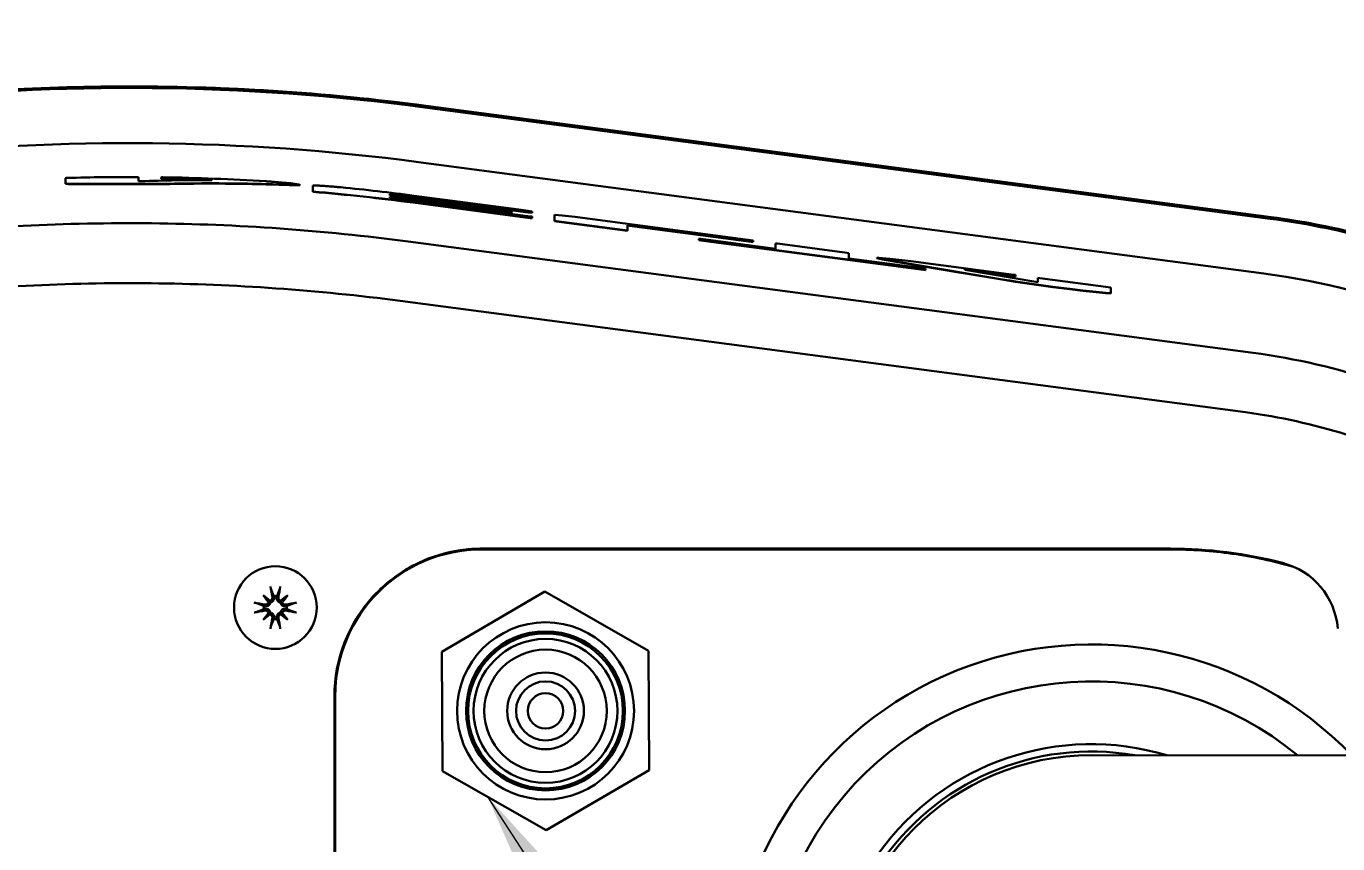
# Model space of a CAD drawing. Header units: millimetres. Extents: x 14 to 2348, y 26 to 1654.
# Drawn here: x 574.4 to 663.3, y 1417 to 1472.3 of the extents above; entities that cross this region are included whole.
import ezdxf

# ---------------------------------------------------------------- set-up
doc = ezdxf.new("R2010")
doc.units = ezdxf.units.MM
doc.header["$LTSCALE"] = 4
for name, color, linetype, lineweight in [('可見邊線(ISO)', 7, 'Continuous', 30), ('標註(ISO)', 7, 'Continuous', 9), ('符號(ISO)', 7, 'Continuous', 9)]:
    doc.layers.add(name, color=color, linetype=linetype, lineweight=lineweight)
doc.styles.add('temp', font='')
doc.styles.get('temp').set_extended_font_data('PMingLiU')
doc.dimstyles.new('工研院N500', dxfattribs={"dimscale": 4, "dimtxt": 3, "dimasz": 2.5, "dimexe": 1, "dimexo": 1, "dimgap": 0.762, "dimtad": 1, "dimdec": 3, "dimrnd": 1e-08, "dimdsep": 46, "dimtxsty": 'temp', "dimcen": 0.09, "dimdle": 10, "dimclrd": 1, "dimclre": 1, "dimclrt": 7, "dimazin": 2, "dimtfac": 0.666667, "dimtdec": 3, "dimtmove": 0, "dimatfit": 3, "dimfxl": 1, "dimtolj": 1, "dimlwd": 15, "dimlwe": 15, "dimarcsym": 0})
doc.dimstyles.new('工研院N500$7', dxfattribs={"dimscale": 4, "dimtxt": 3, "dimasz": 2.5, "dimexe": 1, "dimexo": 1, "dimgap": 0.762, "dimtad": 1, "dimdec": 3, "dimrnd": 1e-08, "dimdsep": 46, "dimtxsty": 'temp', "dimcen": 0.09, "dimdle": 10, "dimclrd": 7, "dimclre": 1, "dimclrt": 7, "dimazin": 2, "dimtfac": 0.666667, "dimtdec": 3, "dimtmove": 0, "dimatfit": 3, "dimfxl": 1, "dimtolj": 1, "dimlwd": 9, "dimlwe": 15, "dimarcsym": 0})

# ---------------------------------------------------------------- blocks, each defined once
blk = doc.blocks.new('*D36')
at = {"layer": 'Defpoints', "color": 0, "linetype": 'Continuous', "transparency": 16777216}
for p in [(1077.991, 1572.207), (404.789, 1405.816), (1077.991, 1382.007)]:
    blk.add_point(p, dxfattribs=at)
at = {"layer": '標註(ISO)', "color": 1, "linetype": 'Continuous', "lineweight": 15, "transparency": 16777216}
for p, q in [((404.789, 1409.816), (404.789, 1576.207)), ((1077.991, 1386.007), (1077.991, 1576.207)), ((414.789, 1572.207), (1067.991, 1572.207))]:
    blk.add_line(p, q, dxfattribs=at)
at = {"layer": '標註(ISO)', "color": 1, "linetype": 'Continuous', "transparency": 16777216}
for points in [[(414.789, 1573.874), (414.789, 1570.54), (404.789, 1572.207)], [(1067.991, 1573.874), (1067.991, 1570.54), (1077.991, 1572.207)]]:
    blk.add_solid(points, dxfattribs=at)
at = {"layer": '標註(ISO)', "color": 7, "linetype": 'Continuous', "lineweight": 18, "transparency": 16777216, "insert": (724, 1591.04), "char_height": 12, "attachment_point": 1, "style": 'temp'}
blk.add_mtext('\\A1;\\f新細明體|b0|i0;\\H12.0000;(680)', dxfattribs=at)

msp = doc.modelspace()

# ---------------------------------------------------------------- linework, layer by layer
at = {"layer": '可見邊線(ISO)'}
for p, q in [((658.75999, 1459.40201), (601.46602, 1466.94617)), ((658.81317, 1459.40223), (601.51921, 1466.9464)), ((601.45235, 1466.84232), (658.74631, 1459.29816)), ((601.01635, 1463.13333), (658.31031, 1455.58917)), ((577.08946, 1461.67513), (577.08946, 1462.05442)), ((577.08946, 1461.67513), (577.08946, 1461.65512)), ((582.04246, 1462.12016), (582.04246, 1461.84081)), ((583.56646, 1462.01949), (583.56646, 1462.09931)), ((583.56646, 1462.01949), (583.56646, 1461.99948)), ((583.69346, 1462.01094), (583.69346, 1461.99093)), ((586.99546, 1461.91999), (586.99546, 1461.92332)), ((592.96463, 1461.59656), (592.96463, 1461.57649)), ((593.85346, 1461.14079), (593.85346, 1461.54796)), ((593.85346, 1461.14079), (593.85346, 1461.12071)), ((599.06046, 1460.96839), (599.06046, 1460.86791)), ((599.06046, 1460.77412), (599.06046, 1460.70377)), ((608.45846, 1459.72011), (600.70141, 1460.74152)), ((608.45846, 1459.74029), (600.70402, 1460.76135)), ((600.71661, 1460.85697), (607.82346, 1459.92118)), ((608.58546, 1459.34112), (600.65452, 1460.38542)), ((608.58546, 1459.3613), (600.65713, 1460.40526)), ((600.66972, 1460.50088), (608.58546, 1459.45857)), ((607.31546, 1459.67606), (600.67622, 1460.55028)), ((607.31546, 1459.69624), (600.67884, 1460.57012)), ((600.69099, 1460.66244), (607.31546, 1459.79016)), ((607.82346, 1459.92118), (608.45846, 1459.83085)), ((607.31546, 1459.79016), (607.31546, 1459.69624)), ((607.31546, 1459.69624), (607.31546, 1459.67606)), ((608.45846, 1459.83085), (608.71246, 1459.78399)), ((608.71246, 1459.71355), (608.45846, 1459.74029)), ((608.45846, 1459.74029), (608.45846, 1459.72011)), ((608.71246, 1459.69337), (608.45846, 1459.72011)), ((608.58546, 1459.45857), (608.71246, 1459.4385)), ((608.71246, 1459.34793), (608.58546, 1459.3613)), ((608.58546, 1459.3613), (608.58546, 1459.34112)), ((608.71246, 1459.32775), (608.58546, 1459.34112)), ((608.71246, 1459.78399), (608.71246, 1459.71355)), ((608.71246, 1459.71355), (608.71246, 1459.69337)), ((608.71246, 1459.4385), (608.71246, 1459.34793)), ((608.71246, 1459.34793), (608.71246, 1459.32775)), ((610.23646, 1459.55648), (610.74446, 1459.51978)), ((610.23646, 1459.14726), (610.23646, 1459.55648)), ((610.36346, 1459.12718), (610.23646, 1459.14726)), ((610.23646, 1459.14726), (610.23646, 1459.12708)), ((610.36346, 1459.107), (610.23646, 1459.12708)), ((615.18946, 1458.49172), (610.36346, 1459.12718)), ((610.36346, 1459.12718), (610.36346, 1459.107)), ((615.18946, 1458.47154), (610.36346, 1459.107)), ((610.74446, 1459.51978), (611.63346, 1459.41614)), ((611.63346, 1459.41614), (612.14146, 1459.35261)), ((612.14146, 1459.35261), (623.19046, 1457.89773)), ((615.18946, 1458.85399), (615.18946, 1458.49172)), ((615.31646, 1458.84062), (615.18946, 1458.85399)), ((615.31646, 1458.82044), (615.18946, 1458.83381)), ((615.18946, 1458.49172), (615.18946, 1458.47154)), ((623.57146, 1457.75364), (615.31646, 1458.84062)), ((615.31646, 1458.84062), (615.31646, 1458.82044)), ((623.57146, 1457.73346), (615.31646, 1458.82044)), ((657.60224, 1450.21174), (600.30828, 1457.7559)), ((620.01546, 1457.94347), (620.14246, 1457.93346)), ((620.01546, 1457.85961), (620.01546, 1457.94347)), ((620.14246, 1457.83953), (620.01546, 1457.85961)), ((620.01546, 1457.85961), (620.01546, 1457.83943)), ((620.14246, 1457.81936), (620.01546, 1457.83943)), ((620.14246, 1457.93346), (625.22121, 1457.26471)), ((635.25546, 1455.84954), (620.14246, 1457.83953)), ((620.14246, 1457.83953), (620.14246, 1457.81936)), ((635.25546, 1455.82936), (620.14246, 1457.81936)), ((623.19046, 1457.89773), (623.69846, 1457.81407)), ((623.69846, 1457.74027), (623.57146, 1457.75364)), ((623.57146, 1457.75364), (623.57146, 1457.73346)), ((623.69846, 1457.7201), (623.57146, 1457.73346)), ((623.69846, 1457.81407), (623.69846, 1457.74027)), ((623.69846, 1457.74027), (623.69846, 1457.7201)), ((625.22121, 1457.62364), (625.34946, 1457.61353)), ((625.22121, 1457.26471), (625.22121, 1457.62364)), ((625.34946, 1457.61353), (629.54255, 1457.0614)), ((629.54255, 1457.0614), (629.92146, 1457.00472)), ((629.92146, 1457.00472), (630.17546, 1456.9545)), ((630.17546, 1456.9545), (630.17546, 1456.61236)), ((630.17546, 1456.61236), (635.38246, 1455.92673)), ((632.08046, 1456.65), (632.20746, 1456.6534)), ((632.08046, 1456.63993), (632.08046, 1456.65)), ((632.46146, 1456.55958), (632.08046, 1456.63993)), ((632.08046, 1456.63993), (632.08046, 1456.61975)), ((632.46146, 1456.5394), (632.08046, 1456.61975)), ((632.20746, 1456.6534), (632.97262, 1456.58614)), ((637.66846, 1455.6794), (632.46146, 1456.55958)), ((632.46146, 1456.55958), (632.46146, 1456.5394)), ((637.66846, 1455.65922), (632.46146, 1456.5394)), ((632.97262, 1456.58614), (634.38614, 1456.42279)), ((634.38614, 1456.42279), (641.37114, 1455.50305)), ((635.38246, 1455.83617), (635.25546, 1455.84954)), ((635.25546, 1455.84954), (635.25546, 1455.82936)), ((635.38246, 1455.81599), (635.25546, 1455.82936)), ((635.38246, 1455.92673), (635.38246, 1455.83617)), ((635.38246, 1455.83617), (635.38246, 1455.81599)), ((640.58946, 1455.19079), (637.66846, 1455.6794)), ((637.66846, 1455.6794), (637.66846, 1455.65922)), ((640.58946, 1455.17061), (637.66846, 1455.65922)), ((638.04946, 1455.84726), (638.04946, 1455.8439)), ((641.35146, 1455.41247), (638.04946, 1455.84726)), ((638.04946, 1455.8439), (643.00246, 1455.00388)), ((641.35146, 1455.39229), (638.4931, 1455.76866)), ((641.47846, 1455.3991), (641.35146, 1455.41247)), ((641.35146, 1455.41247), (641.35146, 1455.39229)), ((641.47846, 1455.37892), (641.35146, 1455.39229)), ((641.37114, 1455.50305), (641.47846, 1455.48608)), ((641.47846, 1455.48608), (641.47846, 1455.3991)), ((641.47846, 1455.3991), (641.47846, 1455.37892)), ((641.09746, 1455.10377), (640.58946, 1455.19079)), ((640.58946, 1455.19079), (640.58946, 1455.17061)), ((641.09746, 1455.08359), (640.58946, 1455.17061)), ((641.47846, 1455.04354), (641.09746, 1455.10377)), ((641.09746, 1455.10377), (641.09746, 1455.08359)), ((641.47846, 1455.02336), (641.09746, 1455.08359)), ((642.11251, 1454.94995), (641.47846, 1455.04354)), ((641.47846, 1455.04354), (641.47846, 1455.02336)), ((642.11251, 1454.92977), (641.47846, 1455.02336)), ((642.11251, 1454.94995), (642.11251, 1454.92977)), ((644.01846, 1454.68561), (642.11251, 1454.94995)), ((644.01846, 1454.66543), (642.11251, 1454.92977)), ((643.00246, 1455.28564), (643.12946, 1455.27227)), ((643.00246, 1455.00388), (643.00246, 1455.28564)), ((643.12946, 1455.27227), (647.95546, 1454.63681)), ((644.01846, 1454.68561), (644.01846, 1454.66543)), ((645.16146, 1454.53846), (644.01846, 1454.68561)), ((645.16146, 1454.51828), (644.01846, 1454.66543)), ((645.16146, 1454.53846), (645.16146, 1454.51828)), ((646.05046, 1454.43146), (645.16146, 1454.53846)), ((646.05046, 1454.41128), (645.16146, 1454.51828)), ((647.95546, 1454.63681), (647.95546, 1454.24771)), ((657.07198, 1446.18464), (599.77801, 1453.7288)), ((646.05046, 1454.43146), (646.05046, 1454.41128)), ((646.93946, 1454.33453), (646.05046, 1454.43146)), ((646.93946, 1454.31435), (646.05046, 1454.41128)), ((646.93946, 1454.33453), (646.93946, 1454.31435)), ((647.57446, 1454.27104), (646.93946, 1454.33453)), ((647.57446, 1454.25086), (646.93946, 1454.31435)), ((647.57446, 1454.27104), (647.57446, 1454.25086)), ((647.95546, 1454.24771), (647.57446, 1454.27104)), ((647.95546, 1454.22753), (647.57446, 1454.25086)), ((647.95546, 1454.24771), (647.95546, 1454.22753)), ((605.3037, 1436.94897), (651.9902, 1436.94897)), ((605.3037, 1436.8966), (651.99019, 1436.8966)), ((590.47628, 1433.79138), (590.87397, 1433.39368)), ((592.14611, 1433.79138), (591.74841, 1433.39368)), ((609.5822, 1434.03926), (602.60351, 1429.96113)), ((616.60331, 1430.03459), (609.5822, 1434.03926)), ((590.47628, 1432.12155), (590.87397, 1432.51925)), ((592.14611, 1432.12155), (591.74841, 1432.51925)), ((602.60351, 1429.96113), (602.64592, 1421.87834)), ((616.64572, 1421.9518), (616.60331, 1430.03459)), ((595.31119, 1411.45646), (595.31119, 1426.95646)), ((595.36356, 1411.45646), (595.36356, 1426.95646)), ((950.97047, 1422.77905), (646.63452, 1422.95646)), ((602.64592, 1421.87834), (609.66702, 1417.87367)), ((609.66702, 1417.87367), (616.64572, 1421.9518))]:
    msp.add_line(p, q, dxfattribs=at)
for centre, radius in [((591.31119, 1432.95646), 2.8), ((609.62461, 1425.95646), 6), ((609.62461, 1425.95646), 5.3865), ((609.62461, 1425.95646), 5.25), ((609.62461, 1425.95646), 4.875), ((609.62461, 1425.95646), 4.15), ((609.62461, 1425.95646), 2.6), ((609.62461, 1425.95646), 2), ((609.62461, 1425.95646), 1.2)]:
    msp.add_circle(centre, radius, dxfattribs=at)
for centre, radius, start, end in [((581.37529, 1314.36751), 153.8957, 82.4987546, 96.3161923), ((581.37529, 1314.36751), 153.79096, 82.4987546, 96.3161923), ((581.42843, 1314.36743), 153.896, 82.4987534, 90.2543599), ((581.42764, 1314.36765), 150.0498, 82.4987385, 96.3161921), ((581.42767, 1314.36764), 147.75381, 89.7615972, 91.6332391), ((581.42767, 1314.36764), 147.75381, 86.4103932, 89.1213408), ((581.42767, 1314.36764), 147.66069, 87.8390562, 89.1207867), ((581.42764, 1314.36764), 147.64068, 88.006622, 89.1206568), ((581.42767, 1314.36764), 147.2982, 82.4987498, 85.1608886), ((581.42764, 1314.36764), 147.27819, 82.4987393, 85.1602191), ((581.42767, 1314.36764), 147.75381, 82.4987498, 84.4340751), ((581.42767, 1314.36764), 147.65736, 82.4987498, 83.1415468), ((581.42764, 1314.36764), 147.63736, 82.4987392, 83.1406023), ((581.42767, 1314.36764), 147.5576, 82.4987498, 83.1368873), ((581.42767, 1314.36764), 147.46448, 82.4987498, 83.1325327), ((581.42764, 1314.36764), 147.44447, 82.4987392, 83.1315858), ((581.42767, 1314.36764), 147.39464, 82.4987498, 83.1292631), ((658.34517, 1431.13281), 5, 4.7245155, 75.5747997), ((591.31119, 1432.95646), 0.7858, 82.104465, 97.895535), ((591.31119, 1432.95646), 0.7858, 172.104465, 187.895535), ((591.31119, 1432.95646), 0.7858, 352.104465, 7.895535), ((591.31119, 1432.95646), 0.7858, 262.104465, 277.895535), ((646.62461, 1405.95646), 24.5, 43.9044394, 316.0287597), ((646.62461, 1405.95646), 22, 50.5660308, 309.3671683), ((646.62461, 1405.95646), 17.75, 73.2514497, 286.6817494), ((646.62461, 1405.95646), 17.25, 80.2000986, 279.7331004), ((646.62461, 1405.95646), 17, 89.9665995, 269.9665995)]:
    msp.add_arc(centre, radius, start, end, dxfattribs=at)
for centre, major_axis, ratio, start_param, end_param in [((585.30227, 1314.36764), (147.96554, 0.02659), 0.99965708, 1.62529049, 1.6261501), ((577.56286, 1314.36764), (147.59175, -0.02652), 0.9996571, 1.53975915, 1.54062003), ((587.1259, 1314.36764), (147.6624, 0.018), 0.99925513, 1.57155788, 1.60424684), ((589.18082, 1314.36764), (148.04119, 0.0133), 0.99862764, 1.60778157, 1.60864004), ((573.66694, 1314.36764), (148.18579, -0.01331), 0.99862769, 1.50317253, 1.50403151), ((573.66797, 1314.36764), (-148.16574, 0.01333), 0.99862765, 4.64476307, 4.64562216), ((655.07172, 1412.06612), (-25.02809, 12.23225), 0.86577099, 4.94562059, 5.22631504), ((591.66531, 1433.02533), (0.95193, -4.89517), 0.08715574, 4.41332035, 4.56725609), ((590.95708, 1433.02533), (0.95193, 4.89517), 0.08715574, 4.85752187, 5.01145761), ((591.24233, 1432.60235), (-4.89517, 0.95193), 0.08715574, 4.85752187, 5.01145761), ((591.86898, 1433.41932), (-3.15813, 3.80586), 0.17364818, 1.33077346, 1.45285674), ((590.84834, 1432.39868), (3.80586, -3.15813), 0.17364818, 1.68873592, 1.81081919), ((590.71739, 1433.40363), (-0.1297, -0.10762), 0.86822375, 1.8313258, 2.31493563), ((590.86403, 1433.55027), (-0.10762, -0.1297), 0.86822375, 0.82665702, 1.31026685), ((591.77404, 1432.39868), (3.80586, 3.15813), 0.17364818, 1.33077346, 1.45285674), ((591.75835, 1433.55027), (-0.10762, 0.1297), 0.86822375, 1.8313258, 2.31493563), ((591.905, 1433.40363), (-0.1297, 0.10762), 0.86822375, 0.82665702, 1.31026685), ((590.75341, 1433.41932), (-3.15813, -3.80586), 0.17364818, 1.68873592, 1.81081919), ((591.38006, 1432.60235), (-4.89517, -0.95193), 0.08715574, 4.41332035, 4.56725609), ((591.24233, 1433.31058), (4.89517, 0.95193), 0.08715574, 4.41332035, 4.56725609), ((591.86898, 1432.49361), (3.15813, 3.80586), 0.17364818, 1.68873592, 1.81081919), ((590.84834, 1433.51425), (-3.80586, -3.15813), 0.17364818, 1.33077346, 1.45285674), ((590.71739, 1432.5093), (0.1297, -0.10762), 0.86822375, 0.82665702, 1.31026685), ((590.86403, 1432.36266), (0.10762, -0.1297), 0.86822375, 1.8313258, 2.31493563), ((591.75835, 1432.36266), (0.10762, 0.1297), 0.86822375, 0.82665702, 1.31026685), ((591.77404, 1433.51425), (-3.80586, 3.15813), 0.17364818, 1.68873592, 1.81081919), ((591.905, 1432.5093), (0.1297, 0.10762), 0.86822375, 1.8313258, 2.31493563), ((590.75341, 1432.49361), (3.15813, -3.80586), 0.17364818, 1.33077346, 1.45285674), ((591.38006, 1433.31058), (4.89517, -0.95193), 0.08715574, 4.85752187, 5.01145761), ((591.66531, 1432.8876), (-0.95193, -4.89517), 0.08715574, 4.85752187, 5.01145761), ((590.95708, 1432.8876), (-0.95193, 4.89517), 0.08715574, 4.41332035, 4.56725609)]:
    msp.add_ellipse(centre, major_axis=major_axis, ratio=ratio, start_param=start_param, end_param=end_param, dxfattribs=at)
for points, knots in [([(590.67846, 1461.83157), (590.70941, 1461.82927), (590.74327, 1461.82677), (590.84938, 1461.81883), (590.87216, 1461.81711), (591.02616, 1461.80548), (591.138, 1461.79678), (591.48994, 1461.76967), (591.51295, 1461.76892), (591.86487, 1461.73588), (591.99077, 1461.72422), (592.18881, 1461.70617), (592.25156, 1461.70033), (592.39284, 1461.68536), (592.43242, 1461.67932), (592.5142, 1461.6669), (592.55776, 1461.66084), (592.72169, 1461.63898), (592.77637, 1461.62743), (592.91269, 1461.60745), (592.94215, 1461.60316), (592.98282, 1461.59364), (592.94174, 1461.59367), (592.86091, 1461.59023), (592.87034, 1461.58764), (592.68002, 1461.58289), (592.06805, 1461.60612), (591.43772, 1461.62585), (591.25088, 1461.62771), (590.40418, 1461.64823), (590.04405, 1461.66021), (588.97215, 1461.68065), (588.53303, 1461.68616), (587.56897, 1461.69406), (587.33493, 1461.69529), (586.38333, 1461.69734), (585.81937, 1461.69217), (584.84282, 1461.67999), (584.77081, 1461.67898), (584.59953, 1461.67437), (584.55162, 1461.67227), (584.29765, 1461.6696), (584.15227, 1461.66932), (583.87171, 1461.66715), (583.81061, 1461.66613), (583.64437, 1461.66476), (583.58646, 1461.66533), (583.36917, 1461.66575), (583.22582, 1461.66285), (583.08927, 1461.66052), (583.07459, 1461.66029), (583.01621, 1461.65991), (582.98087, 1461.66033), (582.83184, 1461.66031), (582.7871, 1461.66022), (582.63156, 1461.66005), (582.54413, 1461.6599), (582.37812, 1461.65942), (582.2991, 1461.65913), (582.06406, 1461.658), (581.63749, 1461.65696), (581.51194, 1461.65638), (581.49199, 1461.65629), (581.45972, 1461.65613), (581.45017, 1461.65608), (581.4231, 1461.65594), (581.42047, 1461.65592), (581.4049, 1461.65585), (581.40133, 1461.65584), (581.3819, 1461.65582), (581.36427, 1461.65583), (581.25655, 1461.65584), (581.194, 1461.65568), (581.0721, 1461.65548), (580.96416, 1461.65517), (580.62839, 1461.65386), (580.60068, 1461.65365), (580.45348, 1461.6541), (580.37731, 1461.65446), (580.02251, 1461.65433), (579.80362, 1461.65369), (579.50625, 1461.65235), (579.45664, 1461.65196), (579.35233, 1461.65135), (579.35621, 1461.65162), (579.23638, 1461.65197), (579.1771, 1461.65199), (579.05531, 1461.65196), (578.98902, 1461.65194), (578.81849, 1461.65186), (578.73306, 1461.6517), (578.55239, 1461.65123), (578.52761, 1461.65124), (578.45542, 1461.65092), (578.43184, 1461.65073), (578.25954, 1461.64987), (578.23792, 1461.65253), (578.0367, 1461.65493), (577.99146, 1461.65527), (577.60448, 1461.65856), (577.5425, 1461.66106), (577.24021, 1461.67072), (577.18037, 1461.67239), (577.08946, 1461.67513)], [-0.769765196, -0.769765196, -0.769765196, -0.769765196, -0.769231971, -0.769231971, -0.768711335, -0.768711335, -0.767245162, -0.767245162, -0.764218805, -0.764218805, -0.762656274, -0.762656274, -0.761878908, -0.761878908, -0.760699855, -0.760699855, -0.759726037, -0.759726037, -0.757341035, -0.757341035, -0.756467179, -0.756467179, -0.754794677, -0.754794677, -0.752616313, -0.752616313, -0.744402347, -0.744402347, -0.732314639, -0.732314639, -0.71884472, -0.71884472, -0.708953962, -0.708953962, -0.702109099, -0.702109099, -0.68472641, -0.68472641, -0.67626056, -0.67626056, -0.669182098, -0.669182098, -0.662708676, -0.662708676, -0.657137032, -0.657137032, -0.649013433, -0.649013433, -0.633501827, -0.633501827, -0.63123084, -0.63123084, -0.626494559, -0.626494559, -0.624542455, -0.624542455, -0.622063818, -0.622063818, -0.619813582, -0.619813582, -0.615342826, -0.615342826, -0.614498922, -0.614498922, -0.613977756, -0.613977756, -0.613563612, -0.613563612, -0.612903903, -0.612903903, -0.611769406, -0.611769406, -0.606912697, -0.606912697, -0.586122505, -0.586122505, -0.545567919, -0.545567919, -0.508144207, -0.508144207, -0.448345684, -0.448345684, -0.426383491, -0.426383491, -0.391902963, -0.391902963, -0.368612159, -0.368612159, -0.352326666, -0.352326666, -0.336300747, -0.336300747, -0.318364263, -0.318364263, -0.305030288, -0.305030288, -0.221993942, -0.221993942, -0.198975454, -0.198975454, -0.067766425, -0.067766425, 0, 0, 0, 0]), ([(592.96462, 1461.57649), (592.96463, 1461.57618), (592.96429, 1461.57588), (592.95758, 1461.57329), (592.92717, 1461.57311), (592.88515, 1461.57109), (592.87335, 1461.56964), (592.85618, 1461.56761), (592.84841, 1461.56697), (592.82086, 1461.56636), (592.81311, 1461.56627), (592.79757, 1461.56619), (592.78996, 1461.56619), (592.77203, 1461.56627), (592.76147, 1461.56637), (592.72749, 1461.56677), (592.70212, 1461.56722), (592.60843, 1461.56918), (592.52699, 1461.57141), (592.18346, 1461.58143), (591.92059, 1461.59076), (591.47019, 1461.60455), (591.27476, 1461.6073), (590.61041, 1461.62304), (590.26013, 1461.63281), (589.31007, 1461.6563), (588.74505, 1461.6627), (588.36614, 1461.66735), (588.11365, 1461.6703), (587.36345, 1461.67491), (587.20322, 1461.67564), (586.91397, 1461.67611), (586.81546, 1461.6761), (586.61343, 1461.6758), (586.50984, 1461.67548), (586.19621, 1461.67411), (585.97954, 1461.67255), (585.44256, 1461.66761), (585.09161, 1461.66429), (584.52289, 1461.65407), (584.55857, 1461.65127), (584.11489, 1461.6489), (584.02561, 1461.64852), (583.81251, 1461.64632), (583.7553, 1461.64546), (583.64075, 1461.64508), (583.60462, 1461.64519), (583.55485, 1461.64535), (583.54819, 1461.64537), (583.51088, 1461.64549), (583.48397, 1461.64554), (583.42651, 1461.64536), (583.40267, 1461.64516), (583.34795, 1461.6445), (583.32319, 1461.64406), (583.22735, 1461.64251), (583.16063, 1461.6417), (583.08061, 1461.64038), (583.06467, 1461.64016), (583.02271, 1461.64003), (583.00275, 1461.64009), (582.75516, 1461.64076), (582.54111, 1461.64001), (582.22145, 1461.63887), (581.64609, 1461.63638), (581.15081, 1461.63558), (580.77798, 1461.63444), (580.65276, 1461.63382), (580.58257, 1461.6337), (580.38545, 1461.63431), (580.25242, 1461.63451), (580.06881, 1461.63417), (579.48294, 1461.63204), (579.35943, 1461.63143), (579.34955, 1461.63155), (579.13237, 1461.63255), (578.92979, 1461.63211), (578.71879, 1461.63165), (578.53662, 1461.63124), (578.4565, 1461.63093), (578.43054, 1461.63071), (578.37882, 1461.63047), (578.3606, 1461.63046), (578.3189, 1461.63065), (578.29813, 1461.63087), (578.25272, 1461.6315), (578.2344, 1461.63185), (577.98892, 1461.6364), (577.71381, 1461.63699), (577.41309, 1461.64463), (577.14922, 1461.65332), (577.08946, 1461.65512)], [1.61277202, 1.61277202, 1.61277202, 1.61277202, 1.63137216, 1.63137216, 1.78824233, 1.78824233, 1.89052399, 1.89052399, 2.10675221, 2.10675221, 2.18070455, 2.18070455, 2.24390281, 2.24390281, 2.32275892, 2.32275892, 2.48801863, 2.48801863, 2.91383247, 2.91383247, 4.37904987, 4.37904987, 7.7423557, 7.7423557, 10.80483458, 10.80483458, 18.1134671, 18.1134671, 43.09567114, 43.09567114, 52.22445816, 52.22445816, 57.25777766, 57.25777766, 62.49835425, 62.49835425, 73.49649078, 73.49649078, 91.1469557, 91.1469557, 104.91155601, 104.91155601, 109.24683754, 109.24683754, 112.49827474, 112.49827474, 114.48491871, 114.48491871, 114.79532682, 114.79532682, 116.24637041, 116.24637041, 117.54779281, 117.54779281, 119.32036806, 119.32036806, 122.4027046, 122.4027046, 123.30155448, 123.30155448, 124.04274675, 124.04274675, 131.02300483, 131.02300483, 134.22602121, 134.22602121, 135.1030666, 135.1030666, 136.17382565, 136.17382565, 138.35676882, 138.35676882, 139.131628, 139.131628, 139.47209512, 139.47209512, 141.4553902, 141.4553902, 141.61912124, 141.61912124, 141.77369518, 141.77369518, 141.90999321, 141.90999321, 142.07217093, 142.07217093, 142.30672671, 142.30672671, 143.6079731, 143.6079731, 144.5731377, 144.5731377, 144.5731377, 144.5731377]), ([(593.85346, 1461.54796), (593.90971, 1461.5472), (593.92504, 1461.54839), (594.07143, 1461.54469), (594.19279, 1461.53966), (594.28832, 1461.53679), (594.29682, 1461.53678), (594.38787, 1461.53305), (594.59359, 1461.51838), (594.75374, 1461.50745), (594.77927, 1461.50577), (594.86737, 1461.49996), (594.91864, 1461.49658), (595.10488, 1461.48182), (595.21042, 1461.4727), (595.37475, 1461.45835), (595.40996, 1461.45527), (595.54918, 1461.44326), (595.63198, 1461.43603), (595.73611, 1461.42679), (595.75087, 1461.42548), (595.75717, 1461.42493), (595.75783, 1461.42487), (595.7583, 1461.42483), (595.75839, 1461.42483), (595.75846, 1461.42482)], [-0.0247838888, -0.0247838888, -0.0247838888, -0.0247838888, -0.0220503753, -0.0220503753, -0.0190715914, -0.0190715914, -0.0178490127, -0.0178490127, -0.0126842257, -0.0126842257, -0.0112112746, -0.0112112746, -0.0082786994, -0.0082786994, -0.0052415509, -0.0052415509, -0.0034329116, -0.0034329116, -0.0007923657, -0.0007923657, -0.0001351886, -0.0001351886, -0.0000268788, -0.0000268788, 0, 0, 0, 0]), ([(600.30828, 1457.7559), (597.42554, 1458.13548), (594.53202, 1458.42805), (588.73306, 1458.83821), (585.82896, 1458.95582), (580.01762, 1459.01593), (577.11171, 1458.9584), (571.30551, 1458.66826), (568.40656, 1458.4356), (565.51659, 1458.11572)], [-3.48807305, -3.48807305, -3.48807305, -3.48807305, -2.61578513, -2.61578513, -1.74403513, -1.74403513, -0.87228625, -0.87228625, 0, 0, 0, 0]), ([(658.74631, 1459.29816), (663.32369, 1458.69518), (667.82043, 1457.49855), (678.58514, 1453.13812), (682.84728, 1449.97652), (684.15015, 1449.01006)], [0.00000098, 0.00000098, 0.00000098, 0.00000098, 1.38507769, 1.38507769, 3.48420233, 3.48420233, 3.48420233, 3.48420233]), ([(684.20987, 1449.09617), (682.90697, 1450.06264), (678.63604, 1453.23076), (667.85037, 1457.59928), (663.34563, 1458.79791), (658.75999, 1459.40201)], [-3.49094383, -3.49094383, -3.49094383, -3.49094383, -1.38757984, -1.38757984, -0.000001, -0.000001, -0.000001, -0.000001]), ([(681.49746, 1451.01706), (679.89956, 1452.05461), (678.24875, 1453.00761), (676.5451, 1453.87617), (676.43152, 1453.93408), (676.31653, 1453.9922), (676.20366, 1454.04876), (674.6235, 1454.84065), (673.00942, 1455.55491), (671.36144, 1456.19159), (671.12602, 1456.28255), (670.89133, 1456.37139), (670.65309, 1456.45971), (668.86634, 1457.12209), (667.05386, 1457.68932), (665.21568, 1458.16147), (665.09313, 1458.19295), (664.97252, 1458.22349), (664.8477, 1458.25464), (662.85059, 1458.75292), (660.83908, 1459.13547), (658.81317, 1459.40223)], [0, 0, 0, 0, 0.234375, 0.234375, 0.234375, 0.25, 0.25, 0.25, 0.46875, 0.46875, 0.46875, 0.5, 0.5, 0.5, 0.734375, 0.734375, 0.734375, 0.75, 0.75, 0.75, 1, 1, 1, 1]), ([(658.31031, 1455.58917), (662.38077, 1455.05319), (666.38581, 1454.01003), (674.03183, 1451.01267), (677.68015, 1449.05535), (684.42289, 1444.2929), (687.45284, 1441.52058), (691.82904, 1436.34404), (694.44602, 1432.92573), (696.82806, 1428.0728)], [-9.0389146, -9.0389146, -9.0389146, -9.0389146, -6.57529737, -6.57529737, -4.11111172, -4.11111172, -1.62180812, -1.62180812, -0.000001, -0.000001, -0.000001, -0.000001]), ([(599.77801, 1453.7288), (594.17779, 1454.46621), (588.54316, 1454.86596), (577.23114, 1454.98251), (571.58792, 1454.70107), (565.96345, 1454.07851)], [-3.39885042, -3.39885042, -3.39885042, -3.39885042, -1.69764579, -1.69764579, 0, 0, 0, 0]), ([(687.13281, 1433.43506), (683.53755, 1438.07364), (679.19051, 1441.79826), (671.4989, 1446.13361), (668.83273, 1447.31764), (663.32422, 1449.16584), (660.48197, 1449.82895), (657.60225, 1450.21183)], [-3.51765724, -3.51765724, -3.51765724, -3.51765724, -1.74142835, -1.74142835, -0.87152289, -0.87152289, 0, 0, 0, 0]), ([(681.58198, 1433.69692), (677.60301, 1437.95638), (673.43848, 1440.50496), (668.31086, 1443.0976), (666.13255, 1443.98135), (661.67211, 1445.37312), (659.38795, 1445.87969), (657.07198, 1446.18464)], [-2.41858002, -2.41858002, -2.41858002, -2.41858002, -1.39853019, -1.39853019, -0.70078893, -0.70078893, 0, 0, 0, 0]), ([(595.31119, 1426.95646), (595.31119, 1429.44581), (596.26836, 1431.88383), (597.9287, 1433.69893), (598.87433, 1434.73269), (600.03971, 1435.56751), (601.32815, 1436.12685), (602.24746, 1436.52593), (603.22808, 1436.7849), (604.22979, 1436.89193), (604.58568, 1436.92996), (604.94424, 1436.94897), (605.3037, 1436.94897)], [0, 0, 0, 0, 0.47163576, 0.47163576, 0.47163576, 0.74024964, 0.74024964, 0.74024964, 0.93190672, 0.93190672, 0.93190672, 1, 1, 1, 1]), ([(651.99019, 1436.8966), (653.39053, 1436.89657), (654.79016, 1436.79605), (657.58136, 1436.40225), (658.97225, 1436.10655), (660.3368, 1435.71904)], [0, 0, 0, 0, 0.42010091, 0.42010091, 0.845644404, 0.845644404, 0.845644404, 0.845644404]), ([(591.01491, 1434.22668), (591.01251, 1434.23292), (591.00953, 1434.24217), (591.00341, 1434.26349), (590.99915, 1434.28014), (590.99195, 1434.31113), (590.98774, 1434.33096), (590.98197, 1434.36064), (590.97932, 1434.37522), (590.97714, 1434.38831)], [0.0475683219, 0.0475683219, 0.0475683219, 0.0475683219, 0.0518037472, 0.0518037472, 0.0569688414, 0.0569688414, 0.0621348202, 0.0621348202, 0.0660399938, 0.0660399938, 0.0660399938, 0.0660399938]), ([(591.64525, 1434.38831), (591.64307, 1434.37522), (591.64042, 1434.36064), (591.63465, 1434.33096), (591.63043, 1434.31113), (591.62323, 1434.28014), (591.61897, 1434.26349), (591.61285, 1434.24217), (591.60987, 1434.23292), (591.60748, 1434.22668)], [0.0168342393, 0.0168342393, 0.0168342393, 0.0168342393, 0.0207394129, 0.0207394129, 0.0259053918, 0.0259053918, 0.0310704859, 0.0310704859, 0.0353059113, 0.0353059113, 0.0353059113, 0.0353059113]), ([(589.87935, 1433.29052), (589.89244, 1433.28834), (589.90702, 1433.28569), (589.9367, 1433.27992), (589.95652, 1433.2757), (589.98752, 1433.2685), (590.00417, 1433.26424), (590.02549, 1433.25812), (590.03474, 1433.25515), (590.04098, 1433.25275)], [0.0168342393, 0.0168342393, 0.0168342393, 0.0168342393, 0.0207394129, 0.0207394129, 0.0259053918, 0.0259053918, 0.0310704859, 0.0310704859, 0.0353059113, 0.0353059113, 0.0353059113, 0.0353059113]), ([(590.96659, 1433.30106), (590.96506, 1433.28906), (590.96277, 1433.27688), (590.95256, 1433.23709), (590.94108, 1433.20989), (590.91289, 1433.16277), (590.89435, 1433.13979), (590.85224, 1433.10106), (590.82866, 1433.08529), (590.77938, 1433.06028), (590.74922, 1433.05017), (590.68789, 1433.03981), (590.65671, 1433.03957), (590.62849, 1433.04316), (590.61721, 1433.04459), (590.60586, 1433.04667), (590.59454, 1433.04942)], [-0.0476330145, -0.0476330145, -0.0476330145, -0.0476330145, -0.0440421987, -0.0440421987, -0.035806669, -0.035806669, -0.0275711393, -0.0275711393, -0.0193356095, -0.0193356095, -0.0096678048, -0.0096678048, 0, 0, 0, 0.003860365, 0.003860365, 0.003860365, 0.003860365]), ([(590.84108, 1433.32254), (590.83876, 1433.30731), (590.83451, 1433.29199), (590.8187, 1433.25411), (590.80412, 1433.23278), (590.77049, 1433.19894), (590.74917, 1433.18419), (590.70251, 1433.16444), (590.67717, 1433.15943), (590.64137, 1433.15894), (590.62889, 1433.15992), (590.61647, 1433.16218)], [0.0172141153, 0.0172141153, 0.0172141153, 0.0172141153, 0.0216673994, 0.0216673994, 0.0288082122, 0.0288082122, 0.0359902002, 0.0359902002, 0.0431721882, 0.0431721882, 0.046823968, 0.046823968, 0.046823968, 0.046823968]), ([(590.87397, 1433.39368), (590.88035, 1433.38731), (590.88616, 1433.38149), (590.92003, 1433.34762), (590.94324, 1433.32441), (590.96608, 1433.30158), (590.96634, 1433.30132), (590.96659, 1433.30106)], [-2.828207794, -2.828207794, -2.828207794, -2.828207794, -2.812267488, -2.812267488, -2.724384129, -2.724384129, -2.723378434, -2.723378434, -2.723378434, -2.723378434]), ([(591.10548, 1433.65119), (591.10974, 1433.62767), (591.10966, 1433.60167), (591.09903, 1433.5518), (591.08849, 1433.52792), (591.06143, 1433.48844), (591.04323, 1433.47014), (591.00102, 1433.44228), (590.97702, 1433.43273), (590.95087, 1433.42752), (590.94801, 1433.42702), (590.94511, 1433.42658)], [0, 0, 0, 0, 0.0072458737, 0.0072458737, 0.0144917474, 0.0144917474, 0.0216328704, 0.0216328704, 0.0287739933, 0.0287739933, 0.0296410879, 0.0296410879, 0.0296410879, 0.0296410879]), ([(591.21824, 1433.67312), (591.22099, 1433.6618), (591.22307, 1433.65044), (591.22808, 1433.61094), (591.22784, 1433.57977), (591.21748, 1433.51843), (591.20738, 1433.48828), (591.18236, 1433.439), (591.16659, 1433.41542), (591.12786, 1433.37331), (591.10489, 1433.35477), (591.05777, 1433.32658), (591.03057, 1433.3151), (590.99078, 1433.30489), (590.9786, 1433.3026), (590.96659, 1433.30106)], [0.1207276167, 0.1207276167, 0.1207276167, 0.1207276167, 0.1245879817, 0.1245879817, 0.1342557864, 0.1342557864, 0.1439235912, 0.1439235912, 0.152159121, 0.152159121, 0.1603946507, 0.1603946507, 0.1686301804, 0.1686301804, 0.1722209962, 0.1722209962, 0.1722209962, 0.1722209962]), ([(591.65579, 1433.30106), (591.64379, 1433.3026), (591.63161, 1433.30489), (591.59182, 1433.3151), (591.56462, 1433.32658), (591.5175, 1433.35477), (591.49452, 1433.37331), (591.45579, 1433.41542), (591.44002, 1433.439), (591.41501, 1433.48828), (591.4049, 1433.51843), (591.39454, 1433.57977), (591.3943, 1433.61094), (591.39789, 1433.63917), (591.39932, 1433.65044), (591.4014, 1433.6618), (591.40415, 1433.67312)], [-0.0476330145, -0.0476330145, -0.0476330145, -0.0476330145, -0.0440421987, -0.0440421987, -0.035806669, -0.035806669, -0.0275711393, -0.0275711393, -0.0193356095, -0.0193356095, -0.0096678048, -0.0096678048, 0, 0, 0, 0.003860365, 0.003860365, 0.003860365, 0.003860365]), ([(591.67727, 1433.42658), (591.66204, 1433.4289), (591.64671, 1433.43315), (591.60883, 1433.44896), (591.58751, 1433.46354), (591.55366, 1433.49716), (591.53892, 1433.51849), (591.51917, 1433.56515), (591.51416, 1433.59049), (591.51367, 1433.62628), (591.51465, 1433.63877), (591.51691, 1433.65119)], [0.0172141153, 0.0172141153, 0.0172141153, 0.0172141153, 0.0216673994, 0.0216673994, 0.0288082122, 0.0288082122, 0.0359902002, 0.0359902002, 0.0431721882, 0.0431721882, 0.046823968, 0.046823968, 0.046823968, 0.046823968]), ([(591.74841, 1433.39368), (591.74204, 1433.38731), (591.73622, 1433.38149), (591.70235, 1433.34762), (591.67914, 1433.32441), (591.65631, 1433.30158), (591.65605, 1433.30132), (591.65579, 1433.30106)], [-2.828207794, -2.828207794, -2.828207794, -2.828207794, -2.812267488, -2.812267488, -2.724384129, -2.724384129, -2.723378434, -2.723378434, -2.723378434, -2.723378434]), ([(592.02785, 1433.04942), (592.01653, 1433.04667), (592.00517, 1433.04459), (591.96567, 1433.03957), (591.9345, 1433.03981), (591.87316, 1433.05017), (591.84301, 1433.06028), (591.79373, 1433.08529), (591.77015, 1433.10106), (591.72804, 1433.13979), (591.7095, 1433.16277), (591.68131, 1433.20989), (591.66983, 1433.23709), (591.65962, 1433.27688), (591.65732, 1433.28906), (591.65579, 1433.30106)], [0.1207276167, 0.1207276167, 0.1207276167, 0.1207276167, 0.1245879817, 0.1245879817, 0.1342557864, 0.1342557864, 0.1439235912, 0.1439235912, 0.152159121, 0.152159121, 0.1603946507, 0.1603946507, 0.1686301804, 0.1686301804, 0.1722209962, 0.1722209962, 0.1722209962, 0.1722209962]), ([(592.00592, 1433.16218), (591.9824, 1433.15791), (591.9564, 1433.158), (591.90653, 1433.16863), (591.88265, 1433.17917), (591.84317, 1433.20622), (591.82487, 1433.22443), (591.79701, 1433.26664), (591.78746, 1433.29064), (591.78225, 1433.31678), (591.78175, 1433.31965), (591.7813, 1433.32254)], [0, 0, 0, 0, 0.0072458737, 0.0072458737, 0.0144917474, 0.0144917474, 0.0216328704, 0.0216328704, 0.0287739933, 0.0287739933, 0.0296410879, 0.0296410879, 0.0296410879, 0.0296410879]), ([(592.58141, 1433.25275), (592.58765, 1433.25515), (592.59689, 1433.25812), (592.61822, 1433.26424), (592.63487, 1433.2685), (592.66586, 1433.2757), (592.68569, 1433.27992), (592.71537, 1433.28569), (592.72995, 1433.28834), (592.74304, 1433.29052)], [0.0475683219, 0.0475683219, 0.0475683219, 0.0475683219, 0.0518037472, 0.0518037472, 0.0569688414, 0.0569688414, 0.0621348202, 0.0621348202, 0.0660399938, 0.0660399938, 0.0660399938, 0.0660399938]), ([(590.04098, 1432.66018), (590.03474, 1432.65778), (590.02549, 1432.6548), (590.00417, 1432.64869), (589.98752, 1432.64443), (589.95652, 1432.63722), (589.9367, 1432.63301), (589.90702, 1432.62724), (589.89244, 1432.62459), (589.87935, 1432.62241)], [0.0475683219, 0.0475683219, 0.0475683219, 0.0475683219, 0.0518037472, 0.0518037472, 0.0569688414, 0.0569688414, 0.0621348202, 0.0621348202, 0.0660399938, 0.0660399938, 0.0660399938, 0.0660399938]), ([(590.59454, 1432.86351), (590.60586, 1432.86626), (590.61721, 1432.86834), (590.65671, 1432.87335), (590.68789, 1432.87311), (590.74922, 1432.86275), (590.77938, 1432.85265), (590.82866, 1432.82763), (590.85224, 1432.81187), (590.89435, 1432.77313), (590.91289, 1432.75016), (590.94108, 1432.70304), (590.95256, 1432.67584), (590.96277, 1432.63605), (590.96506, 1432.62387), (590.96659, 1432.61187)], [0.1207276167, 0.1207276167, 0.1207276167, 0.1207276167, 0.1245879817, 0.1245879817, 0.1342557864, 0.1342557864, 0.1439235912, 0.1439235912, 0.152159121, 0.152159121, 0.1603946507, 0.1603946507, 0.1686301804, 0.1686301804, 0.1722209962, 0.1722209962, 0.1722209962, 0.1722209962]), ([(590.61647, 1432.75075), (590.63998, 1432.75501), (590.66598, 1432.75493), (590.71586, 1432.7443), (590.73974, 1432.73376), (590.77921, 1432.7067), (590.79752, 1432.6885), (590.82538, 1432.64629), (590.83493, 1432.62229), (590.84013, 1432.59614), (590.84064, 1432.59328), (590.84108, 1432.59038)], [0, 0, 0, 0, 0.0072458737, 0.0072458737, 0.0144917474, 0.0144917474, 0.0216328704, 0.0216328704, 0.0287739933, 0.0287739933, 0.0296410879, 0.0296410879, 0.0296410879, 0.0296410879]), ([(590.87397, 1432.51925), (590.88035, 1432.52562), (590.88616, 1432.53144), (590.92003, 1432.56531), (590.94324, 1432.58851), (590.96608, 1432.61135), (590.96634, 1432.61161), (590.96659, 1432.61187)], [-2.828207794, -2.828207794, -2.828207794, -2.828207794, -2.812267488, -2.812267488, -2.724384129, -2.724384129, -2.723378434, -2.723378434, -2.723378434, -2.723378434]), ([(590.94511, 1432.48635), (590.96035, 1432.48403), (590.97567, 1432.47978), (591.01355, 1432.46397), (591.03487, 1432.44939), (591.06872, 1432.41576), (591.08347, 1432.39444), (591.10322, 1432.34778), (591.10822, 1432.32244), (591.10871, 1432.28664), (591.10773, 1432.27416), (591.10548, 1432.26174)], [0.0172141153, 0.0172141153, 0.0172141153, 0.0172141153, 0.0216673994, 0.0216673994, 0.0288082122, 0.0288082122, 0.0359902002, 0.0359902002, 0.0431721882, 0.0431721882, 0.046823968, 0.046823968, 0.046823968, 0.046823968]), ([(590.96659, 1432.61187), (590.9786, 1432.61033), (590.99078, 1432.60804), (591.03057, 1432.59783), (591.05777, 1432.58635), (591.10489, 1432.55816), (591.12786, 1432.53962), (591.16659, 1432.49751), (591.18236, 1432.47393), (591.20738, 1432.42465), (591.21748, 1432.39449), (591.22784, 1432.33316), (591.22808, 1432.30198), (591.2245, 1432.27376), (591.22307, 1432.26249), (591.22099, 1432.25113), (591.21824, 1432.23981)], [-0.0476330145, -0.0476330145, -0.0476330145, -0.0476330145, -0.0440421987, -0.0440421987, -0.035806669, -0.035806669, -0.0275711393, -0.0275711393, -0.0193356095, -0.0193356095, -0.0096678048, -0.0096678048, 0, 0, 0, 0.003860365, 0.003860365, 0.003860365, 0.003860365]), ([(591.40415, 1432.23981), (591.4014, 1432.25113), (591.39932, 1432.26249), (591.3943, 1432.30198), (591.39454, 1432.33316), (591.4049, 1432.39449), (591.41501, 1432.42465), (591.44002, 1432.47393), (591.45579, 1432.49751), (591.49452, 1432.53962), (591.5175, 1432.55816), (591.56462, 1432.58635), (591.59182, 1432.59783), (591.63161, 1432.60804), (591.64379, 1432.61033), (591.65579, 1432.61187)], [0.1207276167, 0.1207276167, 0.1207276167, 0.1207276167, 0.1245879817, 0.1245879817, 0.1342557864, 0.1342557864, 0.1439235912, 0.1439235912, 0.152159121, 0.152159121, 0.1603946507, 0.1603946507, 0.1686301804, 0.1686301804, 0.1722209962, 0.1722209962, 0.1722209962, 0.1722209962]), ([(591.51691, 1432.26174), (591.51264, 1432.28525), (591.51273, 1432.31125), (591.52336, 1432.36113), (591.5339, 1432.38501), (591.56095, 1432.42448), (591.57916, 1432.44279), (591.62137, 1432.47065), (591.64537, 1432.4802), (591.67151, 1432.48541), (591.67438, 1432.48591), (591.67727, 1432.48635)], [0, 0, 0, 0, 0.0072458737, 0.0072458737, 0.0144917474, 0.0144917474, 0.0216328704, 0.0216328704, 0.0287739933, 0.0287739933, 0.0296410879, 0.0296410879, 0.0296410879, 0.0296410879]), ([(591.65579, 1432.61187), (591.65732, 1432.62387), (591.65962, 1432.63605), (591.66983, 1432.67584), (591.68131, 1432.70304), (591.7095, 1432.75016), (591.72804, 1432.77313), (591.77015, 1432.81187), (591.79373, 1432.82763), (591.84301, 1432.85265), (591.87316, 1432.86275), (591.9345, 1432.87311), (591.96567, 1432.87335), (591.9939, 1432.86977), (592.00517, 1432.86834), (592.01653, 1432.86626), (592.02785, 1432.86351)], [-0.0476330145, -0.0476330145, -0.0476330145, -0.0476330145, -0.0440421987, -0.0440421987, -0.035806669, -0.035806669, -0.0275711393, -0.0275711393, -0.0193356095, -0.0193356095, -0.0096678048, -0.0096678048, 0, 0, 0, 0.003860365, 0.003860365, 0.003860365, 0.003860365]), ([(591.74841, 1432.51925), (591.74204, 1432.52562), (591.73622, 1432.53144), (591.70235, 1432.56531), (591.67914, 1432.58851), (591.65631, 1432.61135), (591.65605, 1432.61161), (591.65579, 1432.61187)], [-2.828207794, -2.828207794, -2.828207794, -2.828207794, -2.812267488, -2.812267488, -2.724384129, -2.724384129, -2.723378434, -2.723378434, -2.723378434, -2.723378434]), ([(591.7813, 1432.59038), (591.78363, 1432.60562), (591.78788, 1432.62094), (591.80368, 1432.65882), (591.81827, 1432.68015), (591.85189, 1432.71399), (591.87322, 1432.72874), (591.91988, 1432.74849), (591.94522, 1432.7535), (591.98101, 1432.75399), (591.99349, 1432.753), (592.00592, 1432.75075)], [0.0172141153, 0.0172141153, 0.0172141153, 0.0172141153, 0.0216673994, 0.0216673994, 0.0288082122, 0.0288082122, 0.0359902002, 0.0359902002, 0.0431721882, 0.0431721882, 0.046823968, 0.046823968, 0.046823968, 0.046823968]), ([(592.74304, 1432.62241), (592.72995, 1432.62459), (592.71537, 1432.62724), (592.68569, 1432.63301), (592.66586, 1432.63722), (592.63487, 1432.64443), (592.61822, 1432.64869), (592.59689, 1432.6548), (592.58765, 1432.65778), (592.58141, 1432.66018)], [0.0168342393, 0.0168342393, 0.0168342393, 0.0168342393, 0.0207394129, 0.0207394129, 0.0259053918, 0.0259053918, 0.0310704859, 0.0310704859, 0.0353059113, 0.0353059113, 0.0353059113, 0.0353059113]), ([(590.97714, 1431.52462), (590.97932, 1431.53771), (590.98197, 1431.55229), (590.98774, 1431.58197), (590.99195, 1431.6018), (590.99915, 1431.63279), (591.00341, 1431.64944), (591.00953, 1431.67076), (591.01251, 1431.68001), (591.01491, 1431.68625)], [0.0168342393, 0.0168342393, 0.0168342393, 0.0168342393, 0.0207394129, 0.0207394129, 0.0259053918, 0.0259053918, 0.0310704859, 0.0310704859, 0.0353059113, 0.0353059113, 0.0353059113, 0.0353059113]), ([(591.60748, 1431.68625), (591.60987, 1431.68001), (591.61285, 1431.67076), (591.61897, 1431.64944), (591.62323, 1431.63279), (591.63043, 1431.6018), (591.63465, 1431.58197), (591.64042, 1431.55229), (591.64307, 1431.53771), (591.64525, 1431.52462)], [0.0475683219, 0.0475683219, 0.0475683219, 0.0475683219, 0.0518037472, 0.0518037472, 0.0569688414, 0.0569688414, 0.0621348202, 0.0621348202, 0.0660399938, 0.0660399938, 0.0660399938, 0.0660399938])]:
    msp.add_open_spline(points, degree=3, knots=knots, dxfattribs=at)
msp.add_open_spline([(595.36356, 1426.95646), (595.36356, 1432.44627), (599.81389, 1436.8966), (605.30369, 1436.8966)], degree=3, dxfattribs=at)
for points, weights in [([(591.01491, 1434.22668), (591.13208, 1433.92165), (591.20325, 1433.73481)], [1.00480921713, 1.03376991465, 1]), ([(591.41914, 1433.73481), (591.4903, 1433.92165), (591.60748, 1434.22668)], [1, 1.03376991465, 1.00480921713]), ([(590.53284, 1433.06441), (590.346, 1433.13557), (590.04098, 1433.25275)], [1, 1.03376991465, 1.00480921713]), ([(591.20325, 1433.73481), (591.21106, 1433.70268), (591.21824, 1433.67312)], [1, 1.03935638703, 1.0783666465]), ([(591.40415, 1433.67312), (591.41133, 1433.70268), (591.41914, 1433.73481)], [1.07836664641, 1.03935638698, 1]), ([(592.58141, 1433.25275), (592.27638, 1433.13557), (592.08954, 1433.06441)], [1.00480921713, 1.03376991465, 1]), ([(590.04098, 1432.66018), (590.346, 1432.77736), (590.53284, 1432.84852)], [1.00480921713, 1.03376991465, 1]), ([(590.59454, 1433.04942), (590.56498, 1433.0566), (590.53284, 1433.06441)], [1.07836664641, 1.03935638698, 1]), ([(590.53284, 1432.84852), (590.56498, 1432.85633), (590.59454, 1432.86351)], [1, 1.03935638703, 1.0783666465]), ([(592.08954, 1433.06441), (592.05741, 1433.0566), (592.02785, 1433.04942)], [1, 1.03935638703, 1.0783666465]), ([(592.02785, 1432.86351), (592.05741, 1432.85633), (592.08954, 1432.84852)], [1.07836664641, 1.03935638698, 1]), ([(592.08954, 1432.84852), (592.27638, 1432.77736), (592.58141, 1432.66018)], [1, 1.03376991465, 1.00480921713]), ([(591.20325, 1432.17812), (591.13208, 1431.99127), (591.01491, 1431.68625)], [1, 1.03376991465, 1.00480921713]), ([(591.21824, 1432.23981), (591.21106, 1432.21025), (591.20325, 1432.17812)], [1.07836664641, 1.03935638698, 1]), ([(591.41914, 1432.17812), (591.41133, 1432.21025), (591.40415, 1432.23981)], [1, 1.03935638703, 1.0783666465]), ([(591.60748, 1431.68625), (591.4903, 1431.99127), (591.41914, 1432.17812)], [1.00480921713, 1.03376991465, 1])]:
    msp.add_rational_spline(points, weights, degree=2, dxfattribs=at)

# ---------------------------------------------------------------- dimensions: what is measured, and where the dimension line sits
at = {"layer": '標註(ISO)', "color": 1, "linetype": 'Continuous', "lineweight": 18, "true_color": 0xff0000}
dim = msp.add_linear_dim(base=(1077.99098, 1572.20693), p1=(404.78887, 1405.81552), p2=(1077.99098, 1382.00719), angle=180, text='\\f新細明體|b0|i0;\\H12.0000;(<>)', dimstyle='工研院N500', override={"dimgap": 0.762, "dimdec": 3, "dimlfac": 1.010098, "dimtol": 0, "dimlim": 0, "dimtp": 0, "dimtm": 0, "dimtdec": 3, "dimtofl": 0, "dimatfit": 1}, dxfattribs=at)
dim.commit()
dim.dimension.update_dxf_attribs({"geometry": '*D36', "text_midpoint": (741.38993, 1572.20693), "dimtype": 160})

# ---------------------------------------------------------------- leaders
at = {"layer": '符號(ISO)', "color": 7, "linetype": 'Continuous', "lineweight": 9, "annotation_type": 0, "has_hookline": 1, "hookline_direction": 0, "text_width": 108.85466}
msp.add_leader([(605.69652, 1420.13835), (679.43836, 1306.78795), (689.43836, 1306.78795)], dimstyle='工研院N500$7', override={"dimtad": 0}, dxfattribs=at)

doc.saveas('drawing.dxf')
